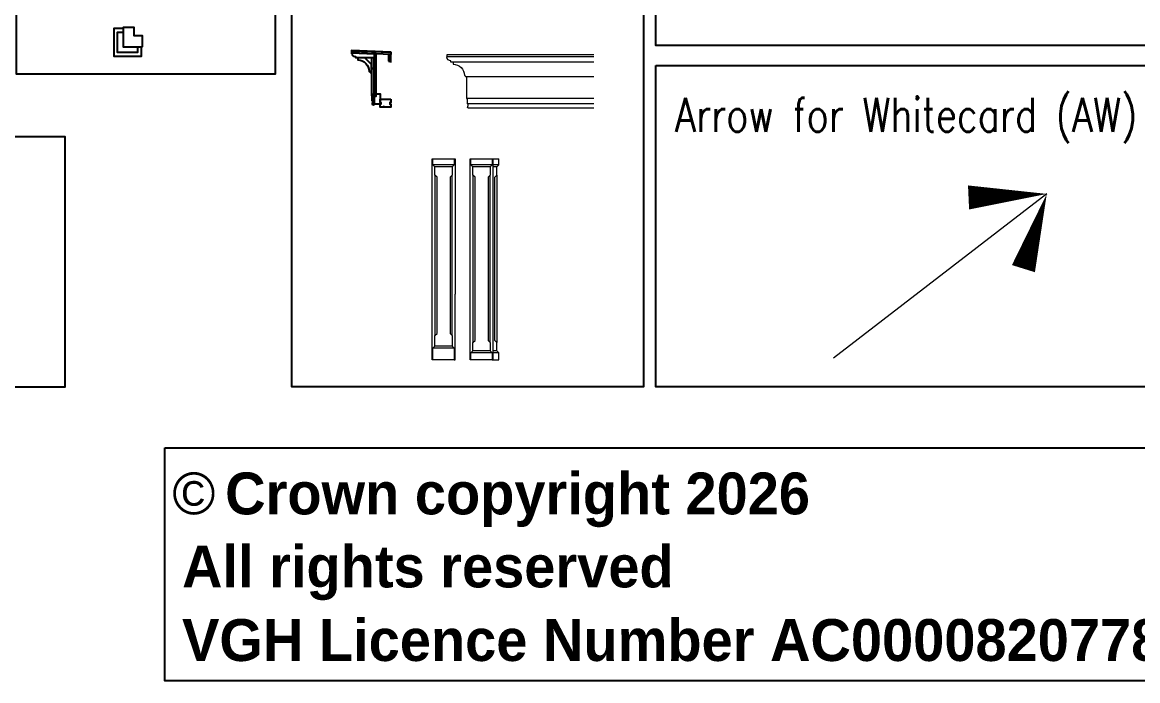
# Model space of a CAD drawing. Header units: millimetres. Extents: x -38686 to 870903, y -23218 to 232707.
# Drawn here: x 10660 to 20359, y 5149 to 10875 of the extents above; entities that cross this region are included whole.
import ezdxf

# ---------------------------------------------------------------- set-up
doc = ezdxf.new("R2010")
doc.units = ezdxf.units.MM
doc.header["$LTSCALE"] = 10
doc.linetypes.add('HIDDEN', pattern=[0.375, 0.25, -0.125])
for name, color, linetype in [('40 - Detail Outline', 142, 'Continuous'), ('41 - Detail', 7, 'Continuous'), ('House', 7, 'Continuous'), ('Site Locations', 7, 'Continuous')]:
    doc.layers.add(name, color=color, linetype=linetype)
doc.styles.add('1-50', font='romans.shx', dxfattribs={"width": 0.8, "height": 85})
doc.styles.add('Arial', font='arial.ttf')
doc.styles.add('MtXpl_Adobe_Caslon_P', font='')
doc.styles.get('MtXpl_Adobe_Caslon_P').set_extended_font_data('Adobe Caslon Pro Bold')

msp = doc.modelspace()

# ---------------------------------------------------------------- linework, layer by layer
at = {"color": 8, "lineweight": 5, "transparency": 33554610}
for p, q in [((15630, 10591.674), (14352.646, 10591.674)), ((15630, 10573.663), (14352.646, 10573.663)), ((15630, 10528.663), (14405.646, 10528.663)), ((15630, 10399.668), (14523.641, 10399.668)), ((15630, 10212.285), (14530.641, 10212.285)), ((15630, 10164.805), (14531.602, 10164.805)), ((15630, 10127.397), (14561.734, 10127.397))]:
    msp.add_line(p, q, dxfattribs=at)
at = {"layer": '40 - Detail Outline', "color": 8, "lineweight": 5, "ltscale": 10}
for p, q in [((14223.303, 9686.977), (14423.303, 9686.977)), ((14416.303, 9634.864), (14230.303, 9634.864)), ((14398.303, 9616.864), (14248.303, 9616.864)), ((14423.303, 9686.977), (14423.303, 8510.506)), ((14553.914, 7939.495), (14553.914, 9686.977)), ((14553.914, 9686.977), (14803.914, 9686.977)), ((14560.914, 9634.864), (14560.914, 9686.977)), ((14578.914, 9616.864), (14560.914, 9634.864)), ((14746.914, 9634.864), (14560.914, 9634.864)), ((14578.914, 9544.864), (14578.914, 9616.864)), ((14728.914, 9616.864), (14578.914, 9616.864)), ((14746.914, 9634.864), (14728.914, 9616.864)), ((14728.914, 9616.864), (14728.914, 9544.864)), ((14746.914, 9686.977), (14746.914, 9634.864)), ((14753.914, 7939.571), (14753.914, 9686.977)), ((14803.914, 9634.864), (14753.914, 9634.864)), ((14785.914, 9616.864), (14753.914, 9616.864)), ((14785.914, 9616.864), (14803.914, 9634.864)), ((14785.914, 9544.864), (14785.914, 9616.864)), ((14803.914, 9634.864), (14803.914, 9686.977)), ((14248.303, 9544.864), (14248.303, 8151.495)), ((14398.303, 8151.495), (14398.303, 9544.864)), ((14596.914, 9526.864), (14578.914, 9544.864)), ((14578.914, 9544.864), (14578.914, 8089.495)), ((14596.914, 8107.495), (14596.914, 9526.864)), ((14728.914, 9544.864), (14710.914, 9526.864)), ((14710.914, 9526.864), (14710.914, 8107.495)), ((14728.914, 8089.495), (14728.914, 9544.864)), ((14767.914, 9526.864), (14785.914, 9544.864)), ((14767.914, 8107.495), (14767.914, 9526.864)), ((14785.914, 9544.864), (14785.914, 8089.495)), ((14398.303, 8059.495), (14248.303, 8059.495)), ((14578.914, 8089.495), (14596.914, 8107.495)), ((14578.914, 8017.495), (14578.914, 8089.495)), ((14710.914, 8107.495), (14728.914, 8089.495)), ((14728.914, 8089.495), (14728.914, 8017.495)), ((14785.914, 8089.495), (14767.914, 8107.495)), ((14785.914, 8017.495), (14785.914, 8089.495)), ((14416.303, 8041.495), (14230.303, 8041.495)), ((14560.914, 7999.495), (14578.914, 8017.495)), ((14560.914, 7939.495), (14560.914, 7999.495)), ((14746.914, 7999.495), (14560.914, 7999.495)), ((14728.914, 8017.495), (14578.914, 8017.495)), ((14728.914, 8017.495), (14746.914, 7999.495)), ((14746.914, 7999.495), (14746.914, 7939.495)), ((14785.914, 8017.495), (14753.914, 8017.495)), ((14803.914, 7999.495), (14753.914, 7999.495)), ((14803.914, 7999.495), (14785.914, 8017.495)), ((14803.914, 7939.495), (14803.914, 7999.495)), ((14230.303, 7939.495), (14223.303, 7939.495)), ((14416.303, 7939.495), (14423.303, 7939.495)), ((14560.914, 7939.495), (14553.914, 7939.495)), ((14746.914, 7939.495), (14560.914, 7939.495)), ((14746.914, 7939.495), (14803.914, 7939.495))]:
    msp.add_line(p, q, dxfattribs=at)
at = {"layer": '40 - Detail Outline', "ltscale": 10}
for points in [[(10611.036, 13664.982), (12858.677, 13664.982), (12858.677, 10423.806), (10611.036, 10423.806)], [(13004.666, 11218.149), (16060.773, 11218.149), (16060.773, 7705.374), (13004.666, 7705.374)], [(13720.758, 10565.071), (13695.758, 10565.071), (13695.758, 10473.693), (13720.758, 10473.693)], [(16170.55, 10500.511), (21079.276, 10500.511), (21079.276, 7705.374), (16170.55, 7705.374)], [(3559.383, 9882.311), (11030.279, 9882.311), (11030.279, 7701.366), (3559.383, 7701.366)]]:
    msp.add_lwpolyline(points, close=True, dxfattribs=at)
at = {"layer": '40 - Detail Outline', "color": 8, "ltscale": 10}
for points in [[(11538.381, 10819.831), (11456.381, 10819.831), (11456.381, 10580.831), (11695.381, 10580.831), (11695.381, 10662.831)], [(11663.381, 10662.831), (11663.381, 10612.831), (11488.381, 10612.831), (11488.381, 10787.831), (11538.381, 10787.831)]]:
    msp.add_lwpolyline(points, dxfattribs=at)
for points in [[(11705.381, 10662.831), (11705.381, 10756.831), (11632.381, 10756.831), (11632.381, 10829.831), (11538.381, 10829.831), (11538.381, 10662.831)], [(11900.252, 7175.074), (22566.477, 7175.074), (22566.477, 5148.891), (11900.252, 5148.891)]]:
    msp.add_lwpolyline(points, close=True, dxfattribs=at)
at = {"layer": '40 - Detail Outline', "color": 7, "linetype": 'HIDDEN', "ltscale": 2, "const_width": 2.24}
msp.add_lwpolyline([(13864.878, 10526.277), (13864.878, 10612.991, 0.40403161), (13862.818, 10615.137), (13525.812, 10629.184, 0.42094819), (13523.643, 10627.064), (13523.643, 10600.068)], format="xyb", dxfattribs=at)
at = {"layer": '40 - Detail Outline', "color": 252}
for points in [[(13865.998, 10526.277), (13865.998, 10612.99, 0.40402726), (13862.858, 10616.257), (13525.845, 10630.303, 0.42162484), (13522.523, 10627.064), (13522.523, 10600.068)], [(13863.758, 10526.277), (13863.758, 10612.993, 0.40404188), (13862.777, 10614.018), (13525.781, 10628.064, 0.4193348), (13524.763, 10627.064), (13524.763, 10600.068)]]:
    msp.add_lwpolyline(points, format="xyb", dxfattribs=at)
at = {"layer": '40 - Detail Outline'}
msp.add_lwpolyline([(13863.758, 10595.973), (13524.763, 10610.071), (13524.763, 10628.082), (13863.758, 10613.984)], close=True, dxfattribs=at)
at = {"layer": '40 - Detail Outline', "ltscale": 10}
for points in [[(13720.758, 10565.071), (13559.763, 10565.071), (13559.763, 10575.071, -0.41421356), (13524.763, 10610.071), (13720.758, 10601.92), (13720.758, 10565.071)], [(13695.758, 10436.076), (13695.758, 10506.858), (13637.545, 10565.071), (13577.763, 10565.071), (13577.763, 10547.071, -0.41421356), (13676.758, 10448.076), (13683.758, 10448.076, 0.41421356), (13695.758, 10436.076)], [(13720.758, 10238.693), (13720.758, 10161.693, -0.41421356), (13712.871, 10153.805, -0.41421356), (13704.983, 10161.693, -0.0865769), (13708.969, 10178.441, 0.2419046), (13707.976, 10188.849, 0.25905918), (13702.758, 10191.213), (13702.758, 10246.693), (13708.758, 10246.693), (13708.759, 10238.693), (13720.758, 10238.693)]]:
    msp.add_lwpolyline(points, format="xyb", dxfattribs=at)
at = {"layer": '40 - Detail Outline', "color": 8, "lineweight": 5, "ltscale": 10, "transparency": 33554610}
for points in [[(14405.646, 10528.663), (14387.646, 10528.663), (14387.646, 10538.663, -0.41421356), (14352.646, 10573.663)], [(14405.646, 10528.663), (14405.646, 10510.663, -0.41421356), (14504.641, 10411.668), (14511.641, 10411.668, 0.41421356), (14523.641, 10399.668)], [(14540.754, 10127.397, -0.41421356), (14532.866, 10135.285, -0.0865769), (14536.852, 10152.033, 0.2419046), (14535.859, 10162.441, 0.25905918), (14530.641, 10164.805), (14530.641, 10212.285)]]:
    msp.add_lwpolyline(points, format="xyb", dxfattribs=at)
at = {"layer": '40 - Detail Outline', "ltscale": 10}
msp.add_lwpolyline([(13720.758, 10238.693), (13720.758, 10473.693), (13695.758, 10473.693), (13695.758, 10238.693), (13702.758, 10238.693), (13702.758, 10248.693), (13709.758, 10248.693), (13709.758, 10238.693), (13720.758, 10238.693)], dxfattribs=at)
at = {"layer": '40 - Detail Outline', "color": 8, "lineweight": 5, "ltscale": 10, "transparency": 33554610}
msp.add_lwpolyline([(14523.641, 10399.668), (14523.641, 10212.285), (14530.641, 10212.285)], dxfattribs=at)
at = {"layer": '40 - Detail Outline', "ltscale": 0.5}
msp.add_lwpolyline([(13864.758, 10206.693), (13864.758, 10176.693), (13854.758, 10176.693), (13854.758, 10162.693), (13864.758, 10162.693), (13864.758, 10136.693), (13810.758, 10136.693, 1), (13800.758, 10136.693), (13770.758, 10136.693), (13770.758, 10161.693), (13778.758, 10161.693), (13778.758, 10177.693), (13770.758, 10177.693), (13770.758, 10206.693), (13864.758, 10206.693)], format="xyb", dxfattribs=at)
at = {"layer": '40 - Detail Outline', "color": 8, "lineweight": 5, "ltscale": 10}
for points in [[(14223.303, 7939.495), (14223.303, 9686.977)], [(14416.303, 9686.977), (14416.303, 9634.864), (14398.303, 9616.864), (14398.303, 9544.864), (14380.303, 9526.864), (14380.303, 8169.495), (14398.303, 8151.495), (14398.303, 8059.495), (14416.303, 8041.495), (14416.303, 7939.495), (14230.303, 7939.495), (14230.303, 8041.495), (14248.303, 8059.495), (14248.303, 8151.495), (14266.303, 8169.495), (14266.303, 9526.864), (14248.303, 9544.864), (14248.303, 9616.864), (14230.303, 9634.864), (14230.303, 9686.977)], [(14423.303, 7939.495), (14423.303, 8510.506)]]:
    msp.add_lwpolyline(points, dxfattribs=at)
at = {"layer": '40 - Detail Outline', "color": 1, "ltscale": 10}
msp.add_lwpolyline([(19365.645, 8732.486, 209.555, 0, 0), (19568.724, 9382.473, 0, 209.555, 0), (18888.455, 9351.513, 0, 0, 0)], format="xyseb", dxfattribs=at)
at = {"layer": '40 - Detail Outline', "color": 1, "lineweight": 5, "ltscale": 10}
msp.add_lwpolyline([(19568.724, 9382.473), (17713.848, 7952.603)], dxfattribs=at)
at = {"layer": '41 - Detail', "color": 3}
msp.add_lwpolyline([(16170.55, 14534.04), (21079.276, 14534.04), (21079.276, 10672.415), (16170.55, 10672.415)], close=True, dxfattribs=at)
at = {"layer": '41 - Detail', "color": 142}
for points in [[(13738.758, 10231.693), (13738.758, 10600.909), (13720.758, 10600.909), (13720.758, 10231.693), (13738.758, 10231.693), (13738.758, 10231.693)], [(13843.758, 10537.973), (13863.758, 10537.973), (13863.758, 10595.973), (13843.758, 10597.723)], [(13720.758, 10231.693), (13720.758, 10231.693), (13738.758, 10231.693), (13738.758, 10251.693), (13770.758, 10251.693), (13770.758, 10177.693), (13776.758, 10177.693), (13776.758, 10161.693), (13720.758, 10161.693), (13720.758, 10231.693)]]:
    msp.add_lwpolyline(points, close=True, dxfattribs=at)
at = {"layer": 'House', "color": 8, "lineweight": 5, "ltscale": 10, "transparency": 33554610}
for p, q in [((14352.646, 10591.674), (14352.646, 10573.663)), ((14561.734, 10127.397), (14540.754, 10127.397))]:
    msp.add_line(p, q, dxfattribs=at)

# ---------------------------------------------------------------- texts
at = {"layer": '40 - Detail Outline', "color": 240, "ltscale": 10, "true_color": 0xed1f24, "style": '1-50', "width": 0.8}
msp.add_text('Arrow for Whitecard (AW)', height=295.29062, dxfattribs=at).set_placement((16336.783, 9923.167))
at = {"layer": 'Site Locations'}
for s, height, style, p in [('©', 364.044, 'Arial', (11964.823, 6595.306)), ('Crown copyright 2026', 364.04441, 'MtXpl_Adobe_Caslon_P', (12424.119, 6595.306)), ('All rights reserved', 364.04441, 'MtXpl_Adobe_Caslon_P', (12049.397, 5960.129)), ('VGH Licence Number AC0000820778', 364.04441, 'MtXpl_Adobe_Caslon_P', (12049.397, 5320.297))]:
    msp.add_text(s, height=height, dxfattribs=dict(at, style=style)).set_placement(p)

doc.saveas('drawing.dxf')
